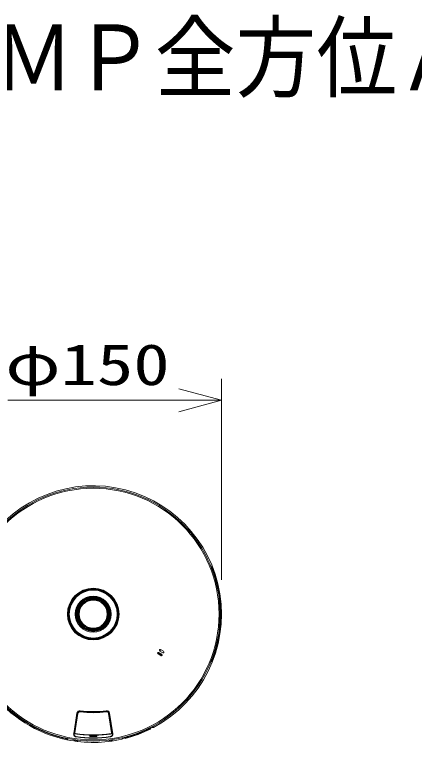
# Model space of a CAD drawing. Units: millimetres on the paper. Extents: x -62 to 64, y -58 to 59.
# Drawn here: x -20.08 to 3.31, y 16.68 to 59.22 of the extents above; entities that cross this region are included whole.
import ezdxf
from ezdxf.enums import TextEntityAlignment as Align

# ---------------------------------------------------------------- set-up
doc = ezdxf.new("R2010")
doc.units = ezdxf.units.MM
for name, color, linetype, lineweight in [('0-0_MOJI1', 7, 'Continuous', 9), ('0-3_SUNPO', 7, 'Continuous', 9), ('0-4_0', 7, 'Continuous', 9), ('0-5_GAIKEI', 4, 'Continuous', 9)]:
    doc.layers.add(name, color=color, linetype=linetype, lineweight=lineweight)
doc.styles.add('ＭＳ ゴシック', font='')
doc.styles.get('ＭＳ ゴシック').set_extended_font_data('MS Gothic')

# ---------------------------------------------------------------- blocks, each defined once
blk = doc.blocks.new('_Open30')
at = {"layer": '0-4_0'}
blk.add_line((0, 0), (-1, 0), dxfattribs=at)
blk.add_lwpolyline([(-1, 0.2679), (0, 0), (-1, -0.2679)], dxfattribs=at)

msp = doc.modelspace()

# ---------------------------------------------------------------- linework, layer by layer
at = {"layer": '0-3_SUNPO'}
for p, q in [((-7.972, 26.178), (-7.972, 37.93)), ((-20.472, 36.68), (-10.472, 36.68))]:
    msp.add_line(p, q, dxfattribs=at)
at = {"layer": '0-5_GAIKEI'}
for p, q in [((-8.572, 26.94), (-8.534, 26.94)), ((-8.565, 26.912), (-8.552, 26.912)), ((-8.565, 26.912), (-8.552, 26.912)), ((-8.55, 26.879), (-8.554, 26.879)), ((-8.55, 26.879), (-8.513, 26.879)), ((-8.429, 26.685), (-8.433, 26.684)), ((-8.396, 26.501), (-8.384, 26.473)), ((-8.387, 26.473), (-8.384, 26.473)), ((-8.357, 26.353), (-8.355, 26.353)), ((-8.348, 26.326), (-8.343, 26.326)), ((-8.345, 26.317), (-8.331, 26.261)), ((-8.343, 26.326), (-8.331, 26.278)), ((-8.338, 26.331), (-8.335, 26.331)), ((-8.335, 26.278), (-8.331, 26.278)), ((-8.327, 26.277), (-8.323, 26.277)), ((-8.325, 26.242), (-8.321, 26.242)), ((-8.302, 26.178), (-8.3, 26.178)), ((-8.287, 26.138), (-8.274, 26.103)), ((-8.278, 26.103), (-8.274, 26.103)), ((-8.272, 26.049), (-8.27, 26.049)), ((-8.27, 26.105), (-8.265, 26.09)), ((-8.26, 26.065), (-8.254, 26.049)), ((-8.256, 26.049), (-8.254, 26.049)), ((-8.254, 25.979), (-8.253, 25.979)), ((-8.236, 25.942), (-8.231, 25.942)), ((-8.232, 25.909), (-8.231, 25.909)), ((-8.225, 25.858), (-8.22, 25.84)), ((-8.204, 25.786), (-8.198, 25.768)), ((-16.223, 24.842), (-16.224, 24.842)), ((-14.726, 24.842), (-14.725, 24.842)), ((-8.019, 24.678), (-8.018, 24.678)), ((-16.424, 24.494), (-16.424, 24.495)), ((-14.525, 24.494), (-14.525, 24.495)), ((-8.018, 23.678), (-8.019, 23.678)), ((-15.675, 23.198), (-15.675, 23.197)), ((-15.274, 23.198), (-15.274, 23.197)), ((-11.684, 21.846), (-11.51, 21.747)), ((-11.635, 21.933), (-11.461, 21.834)), ((-11.59, 22.023), (-11.517, 22.096)), ((-11.557, 21.882), (-11.589, 21.882)), ((-11.585, 22.02), (-11.411, 21.921)), ((-11.573, 21.898), (-11.573, 21.866)), ((-11.536, 22.107), (-11.362, 22.008)), ((-8.565, 21.444), (-8.552, 21.443)), ((-8.565, 21.443), (-8.552, 21.443)), ((-8.554, 21.477), (-8.55, 21.477)), ((-8.513, 21.477), (-8.55, 21.477)), ((-8.429, 21.67), (-8.433, 21.672)), ((-16.425, 18.389), (-16.619, 17.186)), ((-16.41, 18.391), (-16.604, 17.189)), ((-16.407, 18.387), (-16.6, 17.192)), ((-16.55, 17.232), (-16.366, 18.372)), ((-16.526, 17.492), (-16.383, 18.383)), ((-16.407, 18.387), (-16.41, 18.391)), ((-16.383, 18.383), (-16.38, 18.379)), ((-16.243, 18.516), (-16.241, 18.528)), ((-16.24, 18.512), (-16.243, 18.516)), ((-16.242, 18.487), (-16.239, 18.483)), ((-16.241, 18.467), (-16.239, 18.483)), ((-15.725, 18.467), (-15.725, 18.441)), ((-15.7, 18.459), (-15.7, 18.466)), ((-15.249, 18.459), (-15.249, 18.466)), ((-15.224, 18.467), (-15.224, 18.441)), ((-14.707, 18.487), (-14.71, 18.483)), ((-14.71, 18.483), (-14.708, 18.467)), ((-14.706, 18.516), (-14.709, 18.512)), ((-14.706, 18.516), (-14.708, 18.528)), ((-14.399, 17.232), (-14.583, 18.372)), ((-14.567, 18.383), (-14.57, 18.379)), ((-14.386, 17.239), (-14.57, 18.379)), ((-14.519, 18.09), (-14.567, 18.383)), ((-14.539, 18.391), (-14.542, 18.387)), ((-14.542, 18.387), (-14.349, 17.192)), ((-14.539, 18.391), (-14.345, 17.189)), ((-14.524, 18.389), (-14.33, 17.186)), ((-14.45, 17.655), (-14.505, 17.993)), ((-14.444, 17.622), (-14.445, 17.624)), ((-14.382, 17.236), (-14.439, 17.591)), ((-12.134, 17.46), (-12.134, 17.487)), ((-12.123, 17.478), (-12.123, 17.504)), ((-11.944, 17.586), (-11.944, 17.559)), ((-16.604, 17.189), (-16.6, 17.192)), ((-16.566, 17.237), (-16.557, 17.293)), ((-16.524, 17.18), (-16.521, 17.182)), ((-16.521, 17.182), (-16.52, 17.193)), ((-16.476, 17.016), (-16.471, 17.019)), ((-15.675, 17.105), (-15.675, 17.025)), ((-15.675, 17.059), (-15.274, 17.059)), ((-15.274, 17.025), (-15.675, 17.025)), ((-15.274, 17.025), (-15.274, 17.105)), ((-14.473, 17.016), (-14.478, 17.019)), ((-14.428, 17.182), (-14.429, 17.193)), ((-14.428, 17.182), (-14.423, 17.179)), ((-14.386, 17.239), (-14.382, 17.236)), ((-14.345, 17.189), (-14.349, 17.192)), ((-12.268, 17.434), (-12.265, 17.428)), ((-16.968, 16.876), (-17.016, 16.828)), ((-16.966, 16.886), (-16.968, 16.876)), ((-16.601, 16.773), (-16.601, 16.788)), ((-16.596, 16.788), (-16.528, 16.779)), ((-16.478, 16.753), (-16.528, 16.76)), ((-16.475, 16.772), (-16.525, 16.779)), ((-16.478, 17), (-16.476, 17.016)), ((-16.475, 16.772), (-16.478, 16.753)), ((-16.404, 16.746), (-16.404, 16.76)), ((-14.54, 16.762), (-14.472, 16.773)), ((-14.473, 17.016), (-14.471, 17)), ((-14.424, 16.779), (-14.421, 16.779)), ((-13.789, 16.868), (-13.789, 16.892)), ((-13.774, 16.887), (-13.774, 16.899)), ((-13.624, 16.942), (-13.624, 16.933)), ((-13.599, 16.939), (-13.599, 16.913)), ((-13.468, 16.978), (-13.47, 16.985))]:
    msp.add_line(p, q, dxfattribs=at)
for points in [[(-8.572, 26.94), (-8.572, 26.94), (-8.572, 26.94), (-8.572, 26.939), (-8.572, 26.938), (-8.568, 26.923), (-8.557, 26.889), (-8.536, 26.829), (-8.485, 26.685)], [(-8.485, 26.685), (-8.549, 26.865), (-8.567, 26.918), (-8.571, 26.933)], [(-8.552, 26.912), (-8.552, 26.912), (-8.551, 26.912), (-8.549, 26.908), (-8.533, 26.879)], [(-8.55, 26.879), (-8.551, 26.879), (-8.551, 26.879), (-8.551, 26.878), (-8.551, 26.877), (-8.548, 26.864), (-8.537, 26.832)], [(-8.534, 26.94), (-8.534, 26.94), (-8.533, 26.939), (-8.529, 26.933), (-8.505, 26.882), (-8.468, 26.791), (-8.429, 26.685)], [(-8.431, 26.679), (-8.473, 26.79), (-8.5, 26.854), (-8.511, 26.876), (-8.513, 26.879), (-8.513, 26.879), (-8.513, 26.879)], [(-8.287, 26.15), (-8.288, 26.15), (-8.288, 26.15), (-8.288, 26.151), (-8.289, 26.153), (-8.296, 26.174), (-8.317, 26.244), (-8.376, 26.439), (-8.396, 26.501)], [(-8.384, 26.473), (-8.33, 26.297), (-8.324, 26.278), (-8.323, 26.277), (-8.323, 26.277)], [(-8.363, 26.419), (-8.363, 26.419), (-8.362, 26.419), (-8.358, 26.408), (-8.349, 26.382), (-8.318, 26.28), (-8.265, 26.09)], [(-8.323, 26.277), (-8.323, 26.277), (-8.324, 26.279), (-8.328, 26.296), (-8.357, 26.395), (-8.361, 26.412), (-8.363, 26.418), (-8.363, 26.419), (-8.363, 26.419), (-8.363, 26.419)], [(-8.335, 26.331), (-8.335, 26.331), (-8.334, 26.327), (-8.329, 26.308), (-8.298, 26.196), (-8.289, 26.16), (-8.287, 26.151), (-8.287, 26.151), (-8.287, 26.15), (-8.287, 26.15)], [(-8.27, 26.105), (-8.302, 26.22), (-8.328, 26.307), (-8.335, 26.33), (-8.335, 26.331), (-8.335, 26.331)], [(-8.26, 26.002), (-8.291, 26.124), (-8.297, 26.15), (-8.298, 26.151), (-8.298, 26.151), (-8.297, 26.152)], [(-8.297, 26.152), (-8.297, 26.151), (-8.297, 26.15), (-8.294, 26.143), (-8.283, 26.11), (-8.27, 26.062), (-8.231, 25.909)], [(-8.183, 25.733), (-8.184, 25.733), (-8.184, 25.733), (-8.184, 25.734), (-8.187, 25.745), (-8.203, 25.809), (-8.235, 25.939), (-8.287, 26.138)], [(-8.274, 26.103), (-8.24, 25.974), (-8.232, 25.947), (-8.231, 25.943), (-8.231, 25.942), (-8.231, 25.942)], [(-8.27, 26.049), (-8.27, 26.049), (-8.27, 26.048), (-8.269, 26.043), (-8.264, 26.022), (-8.253, 25.979)], [(-8.236, 25.926), (-8.26, 26.02), (-8.269, 26.047), (-8.27, 26.049), (-8.27, 26.049)], [(-8.231, 25.942), (-8.231, 25.943), (-8.231, 25.944), (-8.233, 25.954), (-8.241, 25.991), (-8.26, 26.065)], [(-8.254, 26.049), (-8.215, 25.892), (-8.193, 25.788), (-8.184, 25.74), (-8.183, 25.734), (-8.183, 25.733), (-8.183, 25.733), (-8.183, 25.733)], [(-8.019, 24.678), (-8.02, 24.678), (-8.02, 24.678), (-8.02, 24.677), (-8.02, 24.672), (-8.019, 24.648)], [(-8.018, 24.678), (-8.018, 24.678), (-8.018, 24.678), (-8.018, 24.679), (-8.018, 24.684), (-8.019, 24.708)], [(-8.019, 23.678), (-8.02, 23.678), (-8.02, 23.678), (-8.02, 23.678), (-8.02, 23.683), (-8.019, 23.708)], [(-8.019, 23.648), (-8.018, 23.671), (-8.018, 23.677), (-8.018, 23.677), (-8.018, 23.678), (-8.018, 23.678)], [(-11.632, 21.932), (-11.656, 21.908), (-11.691, 21.873), (-11.709, 21.89), (-11.66, 21.94)], [(-11.611, 21.805), (-11.546, 21.869), (-11.575, 21.898), (-11.61, 21.862), (-11.645, 21.827), (-11.663, 21.844), (-11.596, 21.911)], [(-11.553, 21.771), (-11.5, 21.823), (-11.529, 21.852), (-11.564, 21.816), (-11.589, 21.792)], [(-11.491, 21.741), (-11.49, 21.742), (-11.454, 21.777), (-11.483, 21.806), (-11.518, 21.77), (-11.53, 21.758)], [(-8.572, 21.416), (-8.572, 21.416), (-8.572, 21.416), (-8.572, 21.417), (-8.572, 21.418), (-8.568, 21.433), (-8.557, 21.467), (-8.536, 21.526), (-8.485, 21.67)], [(-8.572, 21.416), (-8.534, 21.416), (-8.534, 21.416), (-8.533, 21.417), (-8.529, 21.423), (-8.505, 21.474), (-8.468, 21.565), (-8.429, 21.67)], [(-8.485, 21.67), (-8.549, 21.491), (-8.567, 21.438), (-8.571, 21.423)], [(-8.552, 21.443), (-8.552, 21.444), (-8.551, 21.444), (-8.549, 21.447), (-8.533, 21.477)], [(-8.537, 21.524), (-8.548, 21.491), (-8.551, 21.478), (-8.551, 21.477), (-8.551, 21.477), (-8.551, 21.477), (-8.55, 21.477)], [(-8.513, 21.477), (-8.513, 21.477), (-8.513, 21.477), (-8.511, 21.479), (-8.504, 21.492), (-8.48, 21.548), (-8.431, 21.676)], [(-16.566, 17.237), (-16.563, 17.239), (-16.38, 18.379)], [(-16.366, 18.372), (-16.374, 18.374), (-16.38, 18.379)], [(-14.583, 18.372), (-14.575, 18.374), (-14.57, 18.379)], [(-12.265, 17.436), (-12.06, 17.534), (-11.98, 17.572), (-11.948, 17.585), (-11.945, 17.586), (-11.944, 17.586), (-11.944, 17.586), (-11.944, 17.586), (-11.944, 17.586)], [(-11.951, 17.584), (-12.01, 17.558), (-12.16, 17.486), (-12.265, 17.436)], [(-12.134, 17.487), (-12.134, 17.487), (-12.135, 17.487), (-12.135, 17.487), (-12.141, 17.485), (-12.189, 17.464), (-12.265, 17.428)], [(-16.619, 17.186), (-16.62, 17.157), (-16.617, 17.128), (-16.608, 17.099), (-16.596, 17.077), (-16.581, 17.057), (-16.563, 17.038), (-16.539, 17.021), (-16.511, 17.008), (-16.478, 17)], [(-16.55, 17.232), (-16.552, 17.233), (-16.561, 17.236), (-16.563, 17.239)], [(-14.33, 17.186), (-14.329, 17.157), (-14.332, 17.128), (-14.342, 17.099), (-14.353, 17.077), (-14.368, 17.057), (-14.386, 17.038), (-14.411, 17.021), (-14.439, 17.008), (-14.471, 17)], [(-14.399, 17.232), (-14.391, 17.234), (-14.386, 17.239)], [(-16.404, 16.76), (-16.404, 16.76), (-16.404, 16.761), (-16.405, 16.761), (-16.415, 16.763), (-16.478, 16.773), (-16.528, 16.78), (-16.576, 16.786), (-16.594, 16.788), (-16.6, 16.788), (-16.601, 16.788), (-16.601, 16.788), (-16.601, 16.788)], [(-16.601, 16.773), (-16.601, 16.773), (-16.601, 16.773), (-16.6, 16.772), (-16.59, 16.77), (-16.528, 16.76)], [(-16.409, 16.762), (-16.478, 16.773), (-16.528, 16.779)], [(-16.528, 16.779), (-16.525, 16.779), (-16.528, 16.76)], [(-16.404, 16.746), (-16.404, 16.745), (-16.404, 16.745), (-16.405, 16.745), (-16.415, 16.746), (-16.478, 16.753)], [(-16.425, 16.765), (-16.436, 16.766), (-16.475, 16.772)], [(-14.545, 16.76), (-14.545, 16.746), (-14.545, 16.745), (-14.545, 16.745), (-14.544, 16.745), (-14.534, 16.746), (-14.472, 16.753), (-14.421, 16.76), (-14.373, 16.767), (-14.356, 16.771), (-14.349, 16.772), (-14.348, 16.773), (-14.348, 16.773), (-14.348, 16.773), (-14.348, 16.788)], [(-14.545, 16.76), (-14.545, 16.76), (-14.545, 16.761), (-14.544, 16.761), (-14.534, 16.763), (-14.472, 16.773)], [(-14.525, 16.765), (-14.513, 16.766), (-14.474, 16.772), (-14.472, 16.753)], [(-14.474, 16.772), (-14.424, 16.779), (-14.421, 16.76)], [(-14.353, 16.788), (-14.421, 16.779), (-14.472, 16.773)], [(-14.348, 16.788), (-14.348, 16.788), (-14.348, 16.788), (-14.349, 16.788), (-14.359, 16.787), (-14.421, 16.78), (-14.472, 16.773)], [(-13.789, 16.892), (-13.789, 16.892), (-13.789, 16.893), (-13.783, 16.896), (-13.772, 16.9), (-13.737, 16.911), (-13.66, 16.932), (-13.468, 16.985)], [(-13.782, 16.896), (-13.724, 16.914), (-13.582, 16.954), (-13.468, 16.985)], [(-13.468, 16.978), (-13.564, 16.951), (-13.593, 16.942), (-13.598, 16.939), (-13.599, 16.939), (-13.599, 16.939), (-13.599, 16.939)]]:
    msp.add_lwpolyline(points, dxfattribs=at)
msp.add_lwpolyline([(-8.468, 21.647), (-8.468, 21.647), (-8.468, 21.647), (-8.468, 21.648), (-8.469, 21.649), (-8.468, 21.651), (-8.462, 21.681), (-8.443, 21.744), (-8.387, 21.924), (-8.321, 22.143), (-8.265, 22.336), (-8.248, 22.389), (-8.242, 22.406), (-8.238, 22.414), (-8.237, 22.415), (-8.236, 22.415), (-8.236, 22.415), (-8.236, 22.415), (-8.236, 22.414), (-8.235, 22.412), (-8.238, 22.389), (-8.247, 22.337), (-8.263, 22.266), (-8.288, 22.167), (-8.319, 22.058), (-8.353, 21.948), (-8.382, 21.86), (-8.412, 21.777), (-8.437, 21.712), (-8.457, 21.666), (-8.466, 21.649), (-8.467, 21.647), (-8.468, 21.647)], close=True, dxfattribs=at)
for radius in [7.423, 7.357, 1.509, 1.492, 1.491, 1.471, 1.471, 1.451, 1.44, 1.42, 1.42, 1.4, 1.052, 1.002, 0.965, 0.961, 0.89, 0.88, 0.839, 0.822, 0.82]:
    msp.add_circle((-15.475, 24.178), radius, dxfattribs=at)
at = {"layer": '0-5_GAIKEI', "color": 7}
msp.add_circle((-15.475, 24.178), 0.935, dxfattribs=at)
for radius, start, end in [(7.502, 298.0754, 150.9475), (7.509, 217.3341, 258.1561), (7.503, 284.4775, 296.4353), (7.502, 258.1921, 282.9805)]:
    msp.add_arc((-15.475, 24.178), radius, start, end, dxfattribs=at)
at = {"layer": '0-5_GAIKEI'}
for centre, radius, start, end in [((-15.475, 24.178), 7.502, 298.0754, 150.9475), ((-8.59, 26.932), 0.02, 354.7326, 21.7774), ((-8.552, 26.932), 0.02, 271.0362, 21.6937), ((-15.474, 24.178), 7.426, 340.265, 19.735), ((-15.474, 24.178), 7.426, 340.2651, 19.7349), ((-15.475, 24.178), 7.44, 18.1652, 19.0559), ((-15.477, 24.043), 7.487, 17.9673, 20.0231), ((-15.475, 24.178), 7.474, 4.0673, 19.5529), ((-15.475, 24.178), 7.479, 340.4108, 19.5892), ((-15.477, 24.044), 7.485, 17.683, 19.1379), ((-15.475, 24.178), 7.448, 16.7663, 17.6695), ((-15.484, 24.45), 7.379, 14.9461, 15.6342), ((-15.477, 24.043), 7.487, 16.5617, 17.3617), ((-15.475, 24.178), 7.441, 15.3596, 16.2569), ((-15.484, 24.45), 7.383, 13.3035, 14.0449), ((-15.477, 24.044), 7.485, 15.6921, 17.0783), ((-15.475, 24.178), 7.448, 14.7012, 15.575), ((-15.475, 24.178), 7.441, 13.0484, 14.1855), ((-15.475, 24.178), 7.443, 12.9008, 14.0073), ((-15.475, 24.178), 7.447, 12.4714, 13.5753), ((-15.475, 24.178), 7.448, 12.3238, 13.4424), ((-15.475, 24.178), 1, 41.5889, 138.4111), ((-15.475, 24.178), 1.001, 138.4724, 161.5276), ((-15.475, 24.178), 1.001, 18.4723, 41.5277), ((-15.475, 24.178), 1, 161.5889, 258.4111), ((-15.475, 24.178), 1, 281.5889, 18.4111), ((-15.475, 24.178), 7.471, 356.3917, 3.6083), ((-15.475, 24.178), 7.474, 340.4471, 355.9327), ((-15.475, 24.178), 1.001, 258.4724, 281.5276), ((-11.659, 21.89), 0.05, 60.3334, 240.3332), ((-11.56, 22.063), 0.05, 60.334, 240.3339), ((-11.573, 21.882), 0.0125, 149.2546, 6.7), ((-11.573, 21.882), 0.0125, 83.3, 120.7476), ((-11.486, 21.791), 0.05, 240.334, 60.3338), ((-11.387, 21.964), 0.05, 240.3334, 60.3332), ((-8.59, 21.423), 0.02, 338.2226, 5.2672), ((-8.552, 21.423), 0.02, 338.3064, 88.9638), ((-15.475, 24.178), 7.453, 217.2762, 258.4376), ((-15.475, 24.178), 7.443, 217.2762, 258.4376), ((-16.263, 18.366), 0.163, 82.2678, 171.9368), ((-16.263, 18.368), 0.149, 82.4054, 171.1563), ((-16.26, 18.364), 0.149, 82.4329, 171.1228), ((-16.259, 18.363), 0.126, 82.1924, 170.583), ((-16.256, 18.359), 0.126, 82.2339, 170.616), ((-16.256, 18.356), 0.112, 82.3, 171.7797), ((-15.475, 24.178), 5.713, 262.2713, 277.7287), ((-15.475, 24.178), 5.702, 262.2713, 277.7287), ((-15.475, 24.178), 5.742, 262.3228, 267.7583), ((-15.475, 24.178), 5.762, 262.357, 277.643), ((-15.475, 24.178), 5.717, 262.3064, 267.4928), ((-15.475, 24.178), 5.746, 262.357, 277.643), ((-15.475, 24.178), 5.716, 267.4925, 272.5075), ((-16.053, 18.454), 0.354, 357.6512, 0.8928), ((-15.475, 24.178), 5.723, 267.746, 272.254), ((-15.475, 24.178), 5.743, 267.7504, 272.2496), ((-15.475, 24.178), 5.742, 272.2417, 277.6772), ((-14.896, 18.454), 0.354, 179.1072, 182.3488), ((-15.475, 24.178), 5.717, 272.5072, 277.6936), ((-14.693, 18.359), 0.126, 9.3832, 97.7659), ((-14.689, 18.364), 0.149, 8.8772, 97.5671), ((-14.686, 18.366), 0.163, 8.063, 97.7322), ((-14.693, 18.356), 0.112, 8.2202, 97.7001), ((-14.69, 18.363), 0.126, 9.417, 97.8076), ((-14.686, 18.368), 0.149, 8.8437, 97.5946), ((-17.037, 17.684), 2.55, 8.0673, 9.1723), ((-11.986, 18.4), 2.551, 188.0675, 189.1722), ((16.498, 12.176), 33.449, 170.8568, 171.2005), ((-16.375, 17.395), 0.175, 150.9276, 191.1262), ((-13.627, 17.781), 0.833, 188.6914, 190.8657), ((-15.262, 17.465), 0.833, 8.6915, 10.8657), ((-12.143, 17.505), 0.02, 296.4811, 356.6766), ((-12.143, 17.478), 0.02, 296.4517, 0.0091), ((-11.953, 17.576), 0.02, 183.2576, 298.0754), ((-11.953, 17.576), 0.02, 183.3034, 298.0591), ((-11.953, 17.603), 0.02, 268.8435, 298.1336), ((-16.455, 17.166), 0.151, 171.1571, 262.1861), ((-16.451, 17.169), 0.151, 171.1302, 262.2096), ((-16.517, 17.229), 0.05, 171.2061, 261.5692), ((-16.514, 17.231), 0.0498, 170.6658, 261.3804), ((-16.514, 17.229), 0.0358, 174.3487, 261.0443), ((-15.475, 24.222), 7.12, 261.5238, 264.5279), ((-15.475, 24.178), 7.074, 261.4894, 278.5106), ((-15.475, 24.178), 7.062, 261.4894, 278.5106), ((-15.475, 24.178), 7.228, 262.0723, 277.9277), ((-15.595, 22.965), 5.857, 264.5273, 265.36), ((-15.347, 26.025), 8.927, 265.3599, 266.0421), ((-15.475, 24.178), 7.076, 266.0427, 273.5603), ((-15.597, 26.139), 9.04, 273.5661, 274.9556), ((-15.346, 23.274), 6.165, 274.9234, 277.9797), ((-15.475, 24.178), 7.078, 277.9979, 278.5409), ((-14.498, 17.169), 0.151, 277.7904, 8.8698), ((-14.494, 17.166), 0.151, 277.8139, 8.8429), ((-14.435, 17.229), 0.0358, 278.9584, 5.6493), ((-14.435, 17.231), 0.0498, 278.6195, 9.3342), ((-14.431, 17.228), 0.0498, 278.6725, 9.4332), ((-15.475, 24.178), 7.467, 285.5845, 295.4584), ((-15.475, 24.178), 7.474, 285.5703, 295.4341), ((-15.475, 24.178), 7.468, 285.5846, 287.189), ((-15.475, 24.178), 7.467, 287.189, 295.4584), ((-15.475, 24.178), 7.502, 258.1922, 282.9805), ((-16.598, 16.808), 0.02, 261.3419, 278.9205), ((-16.598, 16.793), 0.02, 261.3465, 341.2486), ((-15.475, 24.178), 7.248, 262.0426, 277.9574), ((-15.475, 24.178), 7.231, 262.0426, 277.9574), ((-16.401, 16.765), 0.02, 181.018, 262.8988), ((-16.401, 16.78), 0.02, 245.5613, 262.8671), ((-14.548, 16.765), 0.02, 277.1012, 358.982), ((-14.548, 16.78), 0.02, 277.1329, 294.4211), ((-14.351, 16.793), 0.02, 198.7516, 278.6535), ((-14.351, 16.808), 0.02, 261.0722, 278.6581), ((-13.794, 16.887), 0.02, 282.9805, 0), ((-13.794, 16.887), 0.02, 282.9473, 359.9852), ((-13.794, 16.911), 0.02, 283.0047, 310.8355), ((-13.604, 16.933), 0.02, 179.9722, 284.4536), ((-13.604, 16.958), 0.02, 224.9002, 284.5112)]:
    msp.add_arc(centre, radius, start, end, dxfattribs=at)
for centre, major_axis, ratio, start_param, end_param in [((-16.424, 18.394), (0.0141, -0.0023), 0.334421, 4.711368, 6.264666), ((-14.525, 18.394), (0.0141, 0.0023), 0.334419, 3.160113, 4.713412), ((-16.618, 17.191), (0.0141, -0.0023), 0.334421, 4.711543, 6.264666), ((-14.331, 17.191), (0.0141, 0.0023), 0.334421, 3.160112, 4.713235)]:
    msp.add_ellipse(centre, major_axis=major_axis, ratio=ratio, start_param=start_param, end_param=end_param, dxfattribs=at)

# ---------------------------------------------------------------- block references
at = {"layer": '0-3_SUNPO', "xscale": 2.5, "yscale": 2.5}
msp.add_blockref('_Open30', (-7.972, 36.68), dxfattribs=at)

# ---------------------------------------------------------------- texts
at = {"layer": '0-0_MOJI1', "style": 'ＭＳ ゴシック', "width": 0.9}
msp.add_text('屋内９ＭＰ全方位ＡＩカメラ', height=3.849, dxfattribs=at).set_placement((-35.5, 53.642), align=Align.BOTTOM_LEFT)
at = {"layer": '0-3_SUNPO', "style": 'ＭＳ ゴシック', "width": 1.3}
msp.add_text('φ150', height=2.405, dxfattribs=at).set_placement((-20.617, 36.842), align=Align.BOTTOM_LEFT)

doc.saveas('drawing.dxf')
